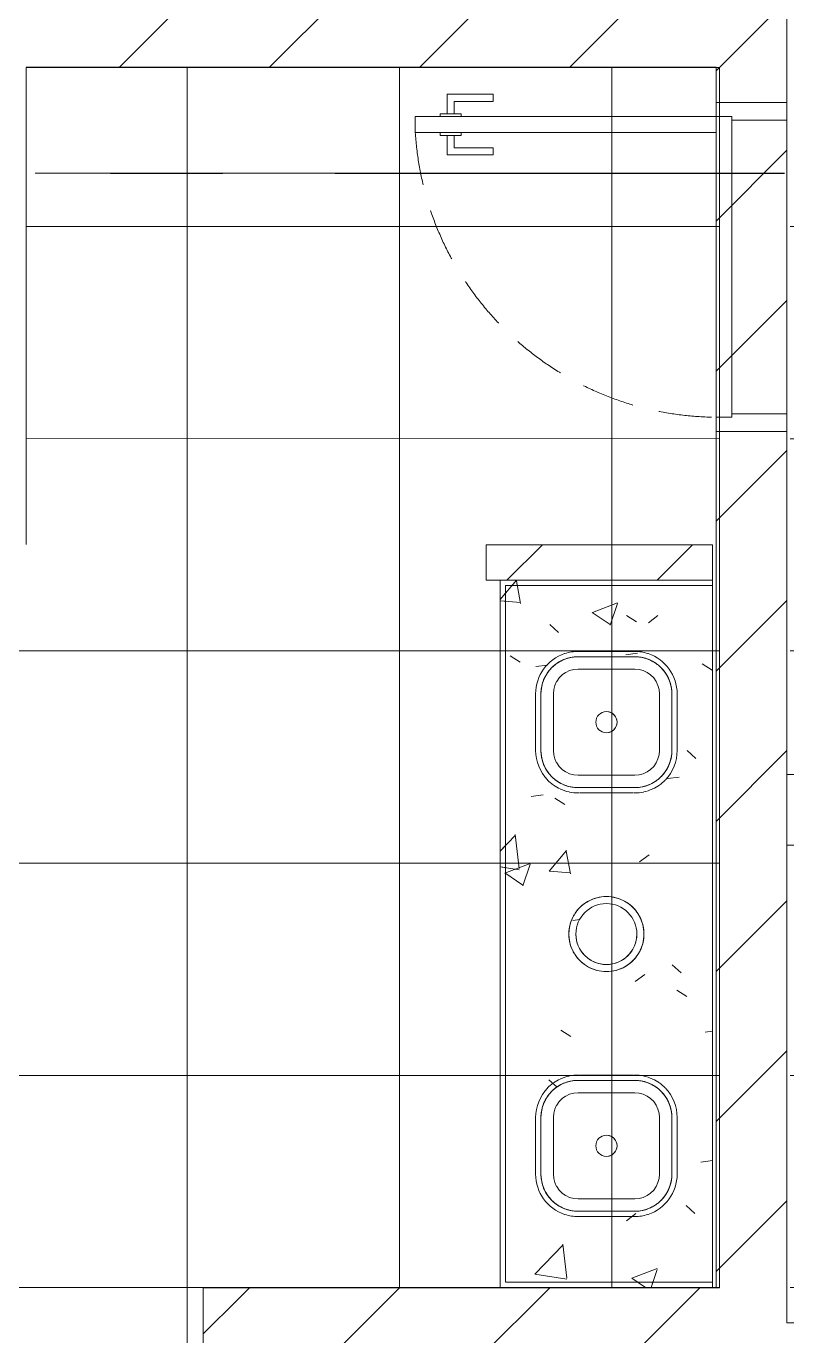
# Model space of a CAD drawing. Header units: millimetres. Extents: x -4000 to 187956, y -58990 to 162485.
# Drawn here: x 156100 to 158250, y 2163 to 5865 of the extents above; entities that cross this region are included whole.
import ezdxf

# ---------------------------------------------------------------- set-up
doc = ezdxf.new("R2010")
doc.units = ezdxf.units.MM
for name, pattern in [('Dash - 1_5mm', [225, 150, -75]), ('Grid Line', [2222.5, 1270, -317.5, 317.5, -317.5]), ('Grid Line 12_5mm', [2150, 1250, -300, 300, -300])]:
    doc.linetypes.add(name, pattern=pattern)
for name, color, linetype, lineweight in [('A-DOOR', 31, 'Continuous', 13), ('A-DOOR-FRAM', 31, 'Continuous', 13), ('A-FLOR', 192, 'Continuous', 13), ('A-FLOR-PATT', 8, 'Continuous', 13), ('A-WALL', 113, 'Continuous', 13), ('A-WALL-PATT', 111, 'Continuous', 13), ('P-SANR-FIXT', 6, 'Continuous', 9), ('S-GRID', 1, 'Continuous', 30)]:
    doc.layers.add(name, color=color, linetype=linetype, lineweight=lineweight)
pattern_1 = [(45, (0, 0), (-212.13203, 212.13203), [])]
pattern_2 = [(140, (3497.77, -158039.7), (63.7558, 728.7365), [76.2, -838.2]), (85, (3497.8, -158039.7), (-764.2276, -140.9716), [60.96, -670.56]), (190.451, (3503.1, -157979), (-700.4668, 587.77), [64.76, -712.36]), (136.184, (3294.6, -158039.7), (168.171, 1084.316), [114.3, -1257.3]), (186.636, (3308.6, -157949.3), (-989.71, 949.61), [97.14, -1068.54]), (81.184, (3294.6, -158039.7), (-989.701, 949.6206), [91.44, -1005.84]), (111, (3345.37, -157938.1), (409.0606, 606.4579), [76.2, -838.2]), (56, (3345.4, -157938.1), (-736.753, 247.2083), [60.96, -670.56]), (161.451, (3379.46, -157887.56), (-327.6855, 853.6683), [64.76, -712.36]), (127.5, (3497.77, -158039.7), (-338.2201, 12.3547), [33.528, -628.904, 33.528, -1320.292]), (127.5, (3497.77, -158039.7), (-338.2201, 12.3547), [-695.96, -647.192, 33.528, -639.572]), (97.5, (3497.77, -158039.7), (-400.7221, 267.2789), [33.528, -354.584, 33.528, -870.204]), (97.5, (3497.77, -158039.7), (-400.7221, 267.2789), [-421.64, -613.664, 33.528, -223.012]), (57.5, (3497.77, -158266.27), (22.91534, 542.36333), [33.528, -220.472, 33.528, -1810.512]), (57.5, (3497.77, -158266.27), (22.91534, 542.36333), [-287.528, -758.952, 33.528, -1018.032]), (47.5, (3497.77, -158367.87), (-101.7071, 592.517), [33.528, -296.672, 33.528, -492.76, -746.76]), (47.5, (3497.77, -158367.87), (-101.7071, 592.517), [-856.488, 33.528, -713.232])]

# ---------------------------------------------------------------- blocks, each defined once
blk = doc.blocks.new('MP_DR_Single Swing_Miscellaneous - 2200x850_FR_SOLID CORE-V673-0_000')
at = {"layer": 'A-DOOR', "color": 174, "lineweight": 15}
for p, q in [((380, 950), (425, 950)), ((380, 880), (380, 950)), ((425, 950), (425, 880)), ((380, 100), (380, 820)), ((425, 820), (425, 100))]:
    blk.add_line(p, q, dxfattribs=at)
at = {"layer": 'A-DOOR', "lineweight": 9}
for p, q in [((317, 860), (372, 860)), ((317, 730), (317, 860)), ((372, 880), (380, 880)), ((372, 860), (372, 880)), ((372, 840), (372, 860)), ((372, 860), (372, 840)), ((380, 880), (380, 820)), ((425, 880), (433, 880)), ((425, 820), (425, 880)), ((433, 880), (433, 860)), ((433, 860), (433, 840)), ((433, 840), (433, 860)), ((433, 860), (488, 860)), ((488, 860), (488, 730)), ((337, 840), (337, 730)), ((372, 840), (337, 840)), ((372, 820), (372, 840)), ((380, 820), (372, 820)), ((433, 820), (425, 820)), ((433, 840), (433, 820)), ((468, 840), (433, 840)), ((468, 730), (468, 840)), ((337, 730), (317, 730)), ((488, 730), (468, 730))]:
    blk.add_line(p, q, dxfattribs=at)
at = {"layer": 'A-DOOR', "color": 163, "lineweight": 15}
for p, q in [((380, 820), (380, 880)), ((425, 880), (425, 820)), ((425, 100), (380, 100))]:
    blk.add_line(p, q, dxfattribs=at)
at = {"layer": 'A-DOOR', "linetype": 'Dash - 1_5mm', "lineweight": 9}
blk.add_arc((433.8, 92.8), 858.8, 93.5924, 179.5226, dxfattribs=at)
at = {"layer": 'A-DOOR-FRAM', "color": 91, "lineweight": 15}
for p, q in [((-465, 100), (380, 100)), ((-465, -100), (-465, 100)), ((425, 100), (465, 100)), ((465, 100), (465, -100)), ((465, -100), (-465, -100))]:
    blk.add_line(p, q, dxfattribs=at)
at = {"layer": 'A-DOOR-FRAM', "color": 71, "lineweight": 15}
for p, q in [((-465, 100), (-465, 90.6)), ((-425, 100), (-465, 100)), ((-425, 100), (-425, 90.6)), ((425, 100), (380, 100)), ((425, 100), (465, 100)), ((425, 90.6), (425, 100)), ((465, 100), (465, 90.6))]:
    blk.add_line(p, q, dxfattribs=at)
at = {"layer": 'A-DOOR-FRAM', "color": 81, "lineweight": 15}
for p, q in [((-465, 90.6), (-465, -100)), ((380, 100), (-425, 100)), ((-425, 100), (-425, 55)), ((-425, 90.6), (-425, 55)), ((380, 100), (425, 100)), ((425, 55), (425, 100)), ((425, 55), (425, 90.6)), ((465, 90), (465, -100)), ((-425, 55), (-415, 55)), ((-425, 55), (425, 55)), ((-415, 55), (-415, -100)), ((415, 55), (-415, 55)), ((-415, 55), (-415, -100)), ((415, -100), (415, 55)), ((415, 55), (425, 55)), ((415, -100), (415, 55)), ((-465, -100), (-415, -100)), ((-415, -100), (415, -100)), ((465, -100), (415, -100))]:
    blk.add_line(p, q, dxfattribs=at)
blk = doc.blocks.new('PLM-ClinicSink3Basin - PLM-ClinicSink3Basin-764689-0_000')
at = {"layer": 'P-SANR-FIXT'}
h = blk.add_hatch(dxfattribs=at)
h.set_pattern_fill('FP_33', color=256, style=0, pattern_type=2)
h.set_pattern_definition(pattern_2)
h.paths.add_polyline_path([(1197.9, 0), (1182.9, 0), (1182.9, -585), (-786.7, -585), (-786.7, 0), (-801.7, 0), (-801.7, -600), (1197.9, -600), (1197.9, -459.4)])
h = blk.add_hatch(dxfattribs=at)
h.set_pattern_fill('FP_33', color=256, style=0, pattern_type=2)
h.set_pattern_definition(pattern_2)
h.paths.add_polyline_path([(1197.9, 0), (-801.7, 0), (-801.7, -600), (1197.9, -600), (1197.9, -459.4)])
h.paths.add_polyline_path([(982.6, -380), (979, -407.2), (968.5, -432.5), (951.9, -454.2), (930.1, -470.9), (904.8, -481.4), (877.6, -485), (717.6, -485), (690.4, -481.4), (665.1, -470.9), (643.4, -454.2), (626.7, -432.5), (616.2, -407.2), (612.6, -380), (612.6, -220), (616.2, -192.8), (626.7, -167.5), (643.4, -145.8), (665.1, -129.1), (690.4, -118.6), (717.6, -115), (877.6, -115), (904.8, -118.6), (930.1, -129.1), (951.9, -145.8), (968.5, -167.5), (979, -192.8), (982.6, -220)])
h.paths.add_polyline_path([(285.2, -300), (282.3, -322.3), (273.7, -343.1), (260, -361), (242.1, -374.7), (221.3, -383.3), (199, -386.2), (176.7, -383.3), (155.9, -374.7), (138, -361), (124.3, -343.1), (115.7, -322.3), (112.8, -300), (115.7, -277.7), (124.3, -256.9), (138, -239), (155.9, -225.3), (176.7, -216.7), (199, -213.8), (221.3, -216.7), (242.1, -225.3), (260, -239), (273.7, -256.9), (282.3, -277.7)])
h.paths.add_polyline_path([(-215, -380), (-218.6, -407.2), (-229.1, -432.5), (-245.8, -454.2), (-267.5, -470.9), (-292.8, -481.4), (-320, -485), (-480, -485), (-507.2, -481.4), (-532.5, -470.9), (-554.2, -454.2), (-570.9, -432.5), (-581.4, -407.2), (-585, -380), (-585, -220), (-581.4, -192.8), (-570.9, -167.5), (-554.2, -145.8), (-532.5, -129.1), (-507.2, -118.6), (-480, -115), (-320, -115), (-292.8, -118.6), (-267.5, -129.1), (-245.8, -145.8), (-229.1, -167.5), (-218.6, -192.8), (-215, -220)])
for p, q in [((-801.7, -600), (-801.7, 0)), ((-801.7, 0), (-786.7, 0)), ((-786.7, 0), (-801.7, 0)), ((-801.7, 0), (-801.7, -600)), ((1197.9, 0), (-801.7, 0)), ((-801.7, 0), (-801.7, -600)), ((-801.7, -600), (-801.7, 0)), ((-801.7, 0), (1197.9, 0)), ((-786.7, -3.5), (-786.7, 0)), ((-786.7, 0), (-786.7, -3.5)), ((1182.9, 0), (1197.9, 0)), ((1197.9, 0), (1182.9, 0)), ((1182.9, 0), (1182.9, -3.5)), ((1182.9, -3.5), (1182.9, 0)), ((1197.9, -600), (1197.9, 0)), ((1197.9, -600), (1197.9, 0)), ((1197.9, -600), (1197.9, 0)), ((1197.9, 0), (1197.9, -600)), ((-786.7, -5.4), (-786.7, -3.6)), ((-786.7, -3.6), (-786.7, -5.4)), ((-786.7, -584.8), (-786.7, -7.2)), ((-786.7, -7.2), (-786.7, -584.8)), ((1182.9, -3.6), (1182.9, -5.4)), ((1182.9, -5.4), (1182.9, -3.6)), ((1182.9, -7.2), (1182.9, -584.7)), ((1182.9, -584.7), (1182.9, -7.2)), ((-480, -100), (-320, -100)), ((717.6, -100), (877.6, -100)), ((-320, -115), (-480, -115)), ((-480, -115), (-320, -115)), ((-320, -115), (-480, -115)), ((-293.9, -118.3), (-298, -117.3)), ((877.6, -115), (717.6, -115)), ((717.6, -115), (877.6, -115)), ((877.6, -115), (717.6, -115)), ((-600, -380), (-600, -220)), ((-585, -220), (-585, -380)), ((-585, -380), (-585, -220)), ((-585, -220), (-585, -380)), ((-215, -380), (-215, -220)), ((-215, -220), (-215, -380)), ((-215, -380), (-215, -220)), ((-200, -220), (-200, -221.6)), ((597.6, -221.6), (597.6, -220)), ((612.6, -220), (612.6, -380)), ((612.6, -380), (612.6, -220)), ((612.6, -220), (612.6, -380)), ((982.6, -380), (982.6, -220)), ((982.6, -220), (982.6, -380)), ((982.6, -380), (982.6, -220)), ((997.6, -220), (997.6, -380)), ((-200, -223.7), (-200, -376.3)), ((597.6, -376.3), (597.6, -223.7)), ((-200, -378.4), (-200, -380)), ((597.6, -380), (597.6, -378.4)), ((-480, -485), (-320, -485)), ((-320, -485), (-480, -485)), ((-480, -485), (-320, -485)), ((-320, -500), (-480, -500)), ((691.6, -481.7), (695.6, -482.7)), ((717.6, -485), (877.6, -485)), ((877.6, -485), (717.6, -485)), ((717.6, -485), (877.6, -485)), ((877.6, -500), (717.6, -500)), ((1182.9, -585), (-786.7, -585)), ((-786.7, -585), (1182.9, -585)), ((1197.9, -600), (-801.7, -600)), ((-801.7, -600), (1197.9, -600)), ((-801.7, -600), (1197.9, -600)), ((1197.9, -600), (-801.7, -600))]:
    blk.add_line(p, q, dxfattribs=at)
at = {"layer": 'P-SANR-FIXT', "flags": 128}
for points in [[(-555.3, -146.8), (-558.2, -149.9), (-560.9, -153.1), (-563.5, -156.4), (-566, -159.8), (-568.4, -163.3), (-570.6, -166.8)], [(-542.7, -135.8), (-546, -138.4), (-549.2, -141.1), (-552.3, -143.9), (-554.2, -145.8)], [(-532.5, -129.1), (-535.8, -131), (-539.3, -133.3), (-541.7, -135.1)], [(-513, -120.3), (-517, -121.7), (-520.9, -123.3), (-524.7, -125), (-528.5, -126.9), (-532.2, -128.9)], [(-480, -115), (-484.2, -115.1), (-488.4, -115.3), (-492.6, -115.8), (-496.7, -116.3), (-500.9, -117.1), (-505, -118), (-509, -119.1), (-512.4, -120.2)], [(-299, -117.1), (-302.2, -116.5), (-306.3, -115.9), (-310.5, -115.4), (-314.7, -115.1), (-318.9, -115), (-320, -115)], [(-267.5, -129.1), (-270.5, -127.4), (-274.3, -125.5), (-278.1, -123.7), (-282, -122.1), (-285.9, -120.7), (-289.9, -119.4), (-292.8, -118.6)], [(-246.8, -144.7), (-249.9, -141.8), (-253.1, -139.1), (-256.4, -136.5), (-259.8, -134), (-263.3, -131.6), (-266.8, -129.4)], [(-235.8, -157.3), (-238.4, -154), (-241.1, -150.8), (-243.9, -147.7), (-245.8, -145.8)], [(642.3, -146.8), (639.4, -149.9), (636.7, -153.1), (634.1, -156.4), (631.6, -159.8), (629.3, -163.3), (627.1, -166.8)], [(654.9, -135.8), (651.6, -138.4), (648.4, -141.1), (645.3, -143.9), (643.4, -145.8)], [(665.1, -129.1), (661.8, -131), (658.3, -133.3), (655.9, -135.1)], [(684.6, -120.3), (680.6, -121.7), (676.7, -123.3), (672.9, -125), (669.1, -126.9), (665.4, -128.9)], [(696.7, -117.1), (692.6, -118), (688.6, -119.1), (685.2, -120.2)], [(717.6, -115), (713.4, -115.1), (709.2, -115.3), (705, -115.8), (700.9, -116.3), (696.9, -117.1)], [(903.7, -118.3), (899.6, -117.3), (895.5, -116.5), (891.3, -115.9), (887.1, -115.4), (882.9, -115.1), (878.7, -115), (877.6, -115)], [(930.1, -129.1), (927.1, -127.4), (923.4, -125.5), (919.5, -123.7), (915.7, -122.1), (911.7, -120.7), (907.7, -119.4), (904.8, -118.6)], [(950.8, -144.7), (947.7, -141.8), (944.5, -139.1), (941.2, -136.5), (937.8, -134), (934.3, -131.6), (930.8, -129.4)], [(961.8, -157.3), (959.3, -154), (956.5, -150.8), (953.7, -147.7), (951.8, -145.8)], [(-570.9, -167.5), (-572.6, -170.5), (-574.5, -174.3), (-576.3, -178.1), (-577.9, -182), (-579.3, -185.9), (-580.6, -189.9), (-581.4, -192.8)], [(-515.3, -159.6), (-525, -166.4), (-533.6, -175), (-540.5, -184.7)], [(-480, -150.3), (-492.2, -151.1), (-504, -154.2), (-514.8, -159.3)], [(-320, -150.3), (-400, -150), (-480, -150.3)], [(-285.1, -159.3), (-296, -154.2), (-307.8, -151.1), (-320, -150.3)], [(-259.6, -184.7), (-266.4, -175), (-275, -166.4), (-284.7, -159.5)], [(-229.1, -167.5), (-231, -164.2), (-233.3, -160.7), (-235.1, -158.3)], [(-220.3, -187), (-221.7, -183), (-223.3, -179.1), (-225, -175.3), (-226.9, -171.5), (-228.9, -167.8)], [(626.7, -167.5), (625, -170.5), (623.1, -174.3), (621.3, -178.1), (619.7, -182), (618.3, -185.9), (617, -189.9), (616.2, -192.8)], [(682.3, -159.6), (672.6, -166.4), (664, -175), (657.2, -184.7)], [(717.6, -150.3), (705.4, -151.1), (693.6, -154.2), (682.8, -159.3)], [(877.6, -150.3), (797.6, -150), (717.6, -150.3)], [(912.5, -159.3), (901.6, -154.2), (889.8, -151.1), (877.6, -150.3)], [(938, -184.7), (931.2, -175), (922.6, -166.4), (912.9, -159.5)], [(968.5, -167.5), (966.6, -164.2), (964.3, -160.7), (962.5, -158.3)], [(977.3, -187), (975.9, -183), (974.3, -179.1), (972.6, -175.3), (970.7, -171.5), (968.7, -167.8)], [(-581.7, -193.9), (-582.7, -198), (-583.5, -202.2), (-584.1, -206.3), (-584.6, -210.5), (-584.9, -214.7), (-585, -218.9), (-585, -220)], [(-549.7, -220), (-550, -300), (-549.7, -380)], [(-540.7, -185.1), (-545.8, -196), (-548.9, -207.8), (-549.7, -220)], [(-250.3, -220), (-251.1, -207.8), (-254.2, -196), (-259.3, -185.2)], [(-250.3, -380), (-250, -300), (-250.3, -220)], [(-215, -220), (-215.1, -215.8), (-215.3, -211.6), (-215.8, -207.4), (-216.3, -203.3), (-217.1, -199.1), (-218, -195), (-219.1, -191), (-220.2, -187.6)], [(615.9, -193.9), (614.9, -198), (614.1, -202.2), (613.5, -206.3), (613, -210.5), (612.7, -214.7), (612.6, -218.9), (612.6, -220)], [(647.9, -220), (647.6, -300), (647.9, -380)], [(656.9, -185.1), (651.8, -196), (648.7, -207.8), (647.9, -220)], [(947.3, -220), (946.5, -207.8), (943.4, -196), (938.3, -185.2)], [(947.3, -380), (947.6, -300), (947.3, -220)], [(982.6, -220), (982.5, -215.8), (982.3, -211.6), (981.9, -207.4), (981.3, -203.3), (980.5, -199.1), (979.6, -195), (978.5, -191), (977.5, -187.6)], [(-585, -380), (-584.9, -384.2), (-584.7, -388.4), (-584.2, -392.6), (-583.7, -396.7), (-582.9, -400.9), (-582, -405), (-580.9, -409), (-579.8, -412.4)], [(-549.7, -380), (-548.9, -392.2), (-545.8, -404), (-540.7, -414.8)], [(-259.3, -414.9), (-254.2, -404), (-251.1, -392.2), (-250.3, -380)], [(-229.1, -432.5), (-227.4, -429.5), (-225.5, -425.7), (-223.7, -421.9), (-222.1, -418), (-220.7, -414.1), (-219.4, -410.1), (-218.6, -407.2)], [(-218.3, -406.1), (-217.3, -402), (-216.5, -397.8), (-215.9, -393.7), (-215.4, -389.5), (-215.1, -385.3), (-215, -381.1), (-215, -380)], [(612.6, -380), (612.7, -384.2), (612.9, -388.4), (613.4, -392.6), (613.9, -396.7), (614.7, -400.9), (615.6, -405), (616.7, -409), (617.8, -412.4)], [(647.9, -380), (648.7, -392.2), (651.8, -404), (656.9, -414.8)], [(938.3, -414.9), (943.4, -404), (946.5, -392.2), (947.3, -380)], [(968.5, -432.5), (970.2, -429.5), (972.1, -425.7), (973.9, -421.9), (975.5, -418), (976.9, -414.1), (978.2, -410.1), (979, -407.2)], [(979.3, -406.1), (980.3, -402), (981.1, -397.8), (981.7, -393.7), (982.2, -389.5), (982.5, -385.3), (982.6, -381.1), (982.6, -380)], [(-579.7, -413), (-578.3, -417), (-576.7, -420.9), (-575, -424.7), (-573.1, -428.5), (-571.1, -432.2)], [(-570.9, -432.5), (-569, -435.8), (-566.7, -439.3), (-564.9, -441.7)], [(-564.2, -442.7), (-561.6, -446), (-558.9, -449.2), (-556.1, -452.3), (-554.2, -454.2)], [(-540.4, -415.3), (-533.6, -425), (-525, -433.6), (-515.3, -440.5)], [(-514.9, -440.7), (-504, -445.8), (-492.2, -448.9), (-480, -449.7)], [(-320, -449.7), (-307.8, -448.9), (-296, -445.8), (-285.2, -440.7)], [(-284.7, -440.4), (-275, -433.6), (-266.4, -425), (-259.5, -415.3)], [(-244.7, -453.2), (-241.8, -450.1), (-239.1, -446.9), (-236.5, -443.6), (-234, -440.2), (-231.6, -436.7), (-229.4, -433.2)], [(617.9, -413), (619.3, -417), (620.9, -420.9), (622.6, -424.7), (624.5, -428.5), (626.5, -432.2)], [(626.7, -432.5), (628.6, -435.8), (630.9, -439.3), (632.7, -441.7)], [(633.4, -442.7), (636, -446), (638.7, -449.2), (641.5, -452.3), (643.4, -454.2)], [(657.2, -415.3), (664, -425), (672.6, -433.6), (682.3, -440.5)], [(682.7, -440.7), (693.6, -445.8), (705.4, -448.9), (717.6, -449.7)], [(877.6, -449.7), (889.8, -448.9), (901.6, -445.8), (912.4, -440.7)], [(913, -440.4), (922.6, -433.6), (931.2, -425), (938.1, -415.3)], [(952.9, -453.2), (955.8, -450.1), (958.5, -446.9), (961.1, -443.6), (963.6, -440.2), (966, -436.7), (968.2, -433.2)], [(-553.2, -455.3), (-550.1, -458.2), (-546.9, -460.9), (-543.6, -463.5), (-540.2, -466), (-536.7, -468.4), (-533.2, -470.6)], [(-532.5, -470.9), (-529.5, -472.6), (-525.7, -474.5), (-521.9, -476.3), (-518, -477.9), (-514.1, -479.3), (-510.1, -480.6), (-507.2, -481.4)], [(-480, -449.7), (-400, -450), (-320, -449.7)], [(-299.1, -482.9), (-295, -482), (-291, -480.9), (-287.6, -479.8)], [(-287, -479.7), (-283, -478.3), (-279.1, -476.7), (-275.3, -475), (-271.5, -473.1), (-267.8, -471.1)], [(-267.5, -470.9), (-264.2, -469), (-260.7, -466.7), (-258.3, -464.9)], [(-257.3, -464.2), (-254, -461.6), (-250.8, -458.9), (-247.7, -456.1), (-245.8, -454.2)], [(644.5, -455.3), (647.5, -458.2), (650.7, -460.9), (654, -463.5), (657.4, -466), (660.9, -468.4), (664.5, -470.6)], [(665.1, -470.9), (668.1, -472.6), (671.9, -474.5), (675.7, -476.3), (679.6, -477.9), (683.5, -479.3), (687.5, -480.6), (690.4, -481.4)], [(717.6, -449.7), (797.6, -450), (877.6, -449.7)], [(877.6, -485), (881.8, -484.9), (886, -484.7), (890.2, -484.2), (894.3, -483.7), (898.5, -482.9), (902.6, -482), (906.6, -480.9), (910.1, -479.8)], [(910.6, -479.7), (914.6, -478.3), (918.5, -476.7), (922.3, -475), (926.1, -473.1), (929.8, -471.1)], [(930.1, -470.9), (933.4, -469), (936.9, -466.7), (939.3, -464.9)], [(940.3, -464.2), (943.6, -461.6), (946.8, -458.9), (949.9, -456.1), (951.9, -454.2)], [(-506.1, -481.7), (-502, -482.7), (-497.8, -483.5), (-493.7, -484.1), (-489.5, -484.6), (-485.3, -484.9), (-481.1, -485), (-480, -485)], [(-320, -485), (-315.8, -484.9), (-311.6, -484.7), (-307.4, -484.2), (-303.3, -483.7), (-299.4, -483)], [(696.6, -482.9), (699.8, -483.5), (703.9, -484.1), (708.1, -484.6), (712.3, -484.9), (716.5, -485), (717.6, -485)]]:
    blk.add_lwpolyline(points, dxfattribs=at)
at = {"layer": 'P-SANR-FIXT'}
for centre, radius, start, end in [((-480, -220), 120, 90, 161.5472), ((-320, -220), 120, 46.193, 90), ((717.6, -220), 120, 90, 133.8108), ((877.6, -220), 120, 18.4783, 90), ((-480, -220), 105, 90, 180), ((-480, -220), 105, 90, 180), ((-480, -220), 105, 129.6198, 140.3802), ((-480, -220), 105, 123.4073, 129.6198), ((-480, -220), 105, 112.0128, 123.4073), ((-480, -220), 105, 106.6513, 112.0128), ((-480, -220), 105, 90, 106.6513), ((-320, -220), 105, 73.3487, 90), ((-320, -220), 105, 0, 90), ((-320, -220), 105, 0, 90), ((-320, -220), 105, 67.9872, 73.3487), ((-320, -220), 105, 56.5927, 67.9872), ((-320, -220), 105, 50.3802, 56.5927), ((-320, -220), 105, 39.6198, 50.3802), ((-320, -220), 120, 36, 45.8002), ((717.6, -220), 105, 90, 180), ((717.6, -220), 105, 90, 180), ((717.6, -220), 120, 134.2043, 144), ((717.6, -220), 105, 129.6198, 140.3802), ((717.6, -220), 105, 123.4073, 129.6198), ((717.6, -220), 105, 112.0128, 123.4073), ((717.6, -220), 105, 106.6513, 112.0128), ((717.6, -220), 105, 90, 106.6513), ((877.6, -220), 105, 73.3487, 90), ((877.6, -220), 105, 0, 90), ((877.6, -220), 105, 0, 90), ((877.6, -220), 105, 67.9872, 73.3487), ((877.6, -220), 105, 56.5927, 67.9872), ((877.6, -220), 105, 50.3802, 56.5927), ((877.6, -220), 105, 39.6198, 50.3802), ((-480, -220), 120, 162, 180), ((-480, -220), 105, 157.9872, 163.3487), ((-480, -220), 105, 146.5927, 157.9872), ((-480, -220), 105, 140.3802, 146.5927), ((-320, -220), 105, 33.4073, 39.6198), ((-320, -220), 105, 22.0128, 33.4073), ((-320, -220), 105, 16.6513, 22.0128), ((-320, -220), 120, 24.9537, 35.5141), ((-320, -220), 120, 12.2751, 24.5108), ((717.6, -220), 120, 155.4913, 167.726), ((717.6, -220), 120, 144.4886, 155.0478), ((717.6, -220), 105, 157.9872, 163.3487), ((717.6, -220), 105, 146.5927, 157.9872), ((717.6, -220), 105, 140.3802, 146.5927), ((877.6, -220), 105, 33.4073, 39.6198), ((877.6, -220), 105, 22.0128, 33.4073), ((877.6, -220), 105, 16.6513, 22.0128), ((877.6, -220), 120, 0, 18), ((-480, -220), 105, 163.3487, 180), ((-320, -220), 105, 360, 16.6513), ((-320, -220), 120, 0, 11.8577), ((199, -300), 86.2, 90, 270), ((199, -300), 86.2, 90, 270), ((199, -300), 86.2, 270, 90), ((199, -300), 86.2, 270, 90), ((717.6, -220), 120, 168.1439, 180), ((717.6, -220), 105, 163.3487, 180), ((877.6, -220), 105, 360, 16.6513), ((-400, -300), 30, 0, 180), ((-400, -300), 30, 360, 180), ((797.6, -300), 30, 0, 180), ((797.6, -300), 30, 360, 180), ((-400, -300), 30, 180, 360), ((-400, -300), 30, 180, 360), ((797.6, -300), 30, 180, 360), ((797.6, -300), 30, 180, 360), ((-480, -380), 120, 180, 198), ((-480, -380), 105, 180, 196.6513), ((-480, -380), 105, 180, 270), ((-480, -380), 105, 180, 270), ((-320, -380), 105, 270, 0), ((-320, -380), 105, 270, 0), ((-320, -380), 105, 343.3487, 360), ((-320, -380), 120, 335.4892, 347.7249), ((-320, -380), 120, 348.1423, 0), ((717.6, -380), 120, 180, 191.8561), ((717.6, -380), 120, 192.274, 204.5087), ((717.6, -380), 105, 180, 196.6513), ((717.6, -380), 105, 180, 270), ((717.6, -380), 105, 180, 270), ((877.6, -380), 105, 270, 0), ((877.6, -380), 105, 270, 0), ((877.6, -380), 105, 343.3487, 360), ((877.6, -380), 120, 342, 0), ((-480, -380), 120, 198.4528, 270), ((-480, -380), 105, 196.6513, 202.0128), ((-480, -380), 105, 202.0128, 213.4073), ((-480, -380), 105, 213.4073, 219.6198), ((-320, -380), 105, 320.3802, 326.5927), ((-320, -380), 105, 326.5927, 337.9872), ((-320, -380), 105, 337.9872, 343.3487), ((-320, -380), 120, 324.4859, 335.0463), ((717.6, -380), 120, 204.9522, 215.5114), ((717.6, -380), 105, 196.6513, 202.0128), ((717.6, -380), 105, 202.0128, 213.4073), ((717.6, -380), 105, 213.4073, 219.6198), ((877.6, -380), 120, 270, 341.5217), ((877.6, -380), 105, 320.3802, 326.5927), ((877.6, -380), 105, 326.5927, 337.9872), ((877.6, -380), 105, 337.9872, 343.3487), ((-480, -380), 105, 219.6198, 229.712), ((-480, -380), 105, 230.3802, 236.5927), ((-480, -380), 105, 236.5927, 247.9872), ((-480, -380), 105, 247.9872, 253.3487), ((-480, -380), 105, 253.3487, 270), ((-320, -380), 120, 270, 313.807), ((-320, -380), 105, 270, 286.6513), ((-320, -380), 105, 286.6513, 292.0128), ((-320, -380), 105, 292.0128, 303.4073), ((-320, -380), 105, 303.4073, 309.6198), ((-320, -380), 105, 310.288, 320.3802), ((-320, -380), 120, 314.1998, 324), ((717.6, -380), 120, 216, 225.7957), ((717.6, -380), 120, 226.1892, 270), ((717.6, -380), 105, 219.6198, 229.712), ((717.6, -380), 105, 230.3802, 236.5927), ((717.6, -380), 105, 236.5927, 247.9872), ((717.6, -380), 105, 247.9872, 253.3487), ((717.6, -380), 105, 253.3487, 270), ((877.6, -380), 105, 270, 286.6513), ((877.6, -380), 105, 286.6513, 292.0128), ((877.6, -380), 105, 292.0128, 303.4073), ((877.6, -380), 105, 303.4073, 309.6198), ((877.6, -380), 105, 310.288, 320.3802)]:
    blk.add_arc(centre, radius, start, end, dxfattribs=at)
at = {"layer": 'P-SANR-FIXT', "color": 253}
for radius, start, end in [(106.2, 122.5755, 237.4245), (106.2, 122.5755, 180), (86.2, 0, 180), (106.2, 116.1907, 121.8584), (106.2, 116.1907, 121.8584), (106.2, 90, 115.6529), (106.2, 64.3539, 115.6529), (106.2, 64.3539, 90), (106.2, 58.1458, 63.8163), (106.2, 58.1458, 63.8163), (106.2, 302.5715, 57.4285), (106.2, 0, 57.4285), (106.2, 180, 237.4245), (86.2, 180, 360), (106.2, 302.5715, 360), (106.2, 238.1416, 243.8093), (106.2, 238.1416, 243.8093), (106.2, 244.3471, 270), (106.2, 244.3471, 295.6461), (106.2, 270, 295.6461), (106.2, 296.1837, 301.8542), (106.2, 296.1837, 301.8542)]:
    blk.add_arc((199, -300), radius, start, end, dxfattribs=at)
at = {"layer": 'P-SANR-FIXT', "color": 252}
for radius, start, end in [(106.2, 122.5755, 180), (86.2, 0, 180), (106.2, 116.1907, 121.8584), (106.2, 64.3539, 115.6529), (106.2, 58.1458, 63.8163), (106.2, 360, 57.4285), (106.2, 180, 237.4245), (86.2, 180, 0), (106.2, 302.5715, 360), (106.2, 238.1416, 243.8093), (106.2, 244.3471, 295.6461), (106.2, 296.1837, 301.8542)]:
    blk.add_arc((199, -300), radius, start, end, dxfattribs=at)
at = {"layer": 'P-SANR-FIXT', "color": 254}
for start, end in [(122.5755, 135), (120, 121.8584), (116.1907, 120), (105, 115.6529), (90, 105), (75, 90), (64.3539, 75), (60, 63.8163), (58.1458, 60), (45, 57.4285), (150, 165), (135, 150), (30, 45), (15, 30), (165, 180), (0, 15), (180, 195), (195, 210), (330, 345), (345, 0), (210, 225), (315, 330), (225, 237.4245), (238.1416, 240), (240, 243.8093), (244.3471, 255), (255, 270), (270, 285), (285, 295.6461), (296.1837, 300), (300, 301.8542), (302.5715, 315)]:
    blk.add_arc((199, -300), 106.2, start, end, dxfattribs=at)
blk = doc.blocks.new('CMF2_NHAXUONG_A_rvt-1-0_000')
at = {"layer": 'A-FLOR-PATT', "lineweight": 9}
h = blk.add_hatch(dxfattribs=at)
h.set_pattern_fill('FP_25', color=252, style=0, pattern_type=2)
h.set_pattern_definition([(89.998, (160159.3, 137898.8), (-600, 0.021), []), (179.998, (160159.3, 137898.8), (-0.021, -600), [])])
h.paths.add_polyline_path([(154749.9, 498.9), (160009.4, 498.9), (160009.3, 1898.5), (156700.3, 1898.5), (156700.4, 1498.5), (156600.4, 1498.5), (156600.4, 2298.5), (158059, 2298.5), (158059, 5748.6), (156099.9, 5748.4), (156099.9, 4399.9), (155999.9, 4399.9), (155999.9, 5748.5), (154749.9, 5748.5), (154749.9, 751.9)])
h.paths.add_polyline_path([(160209.3, 1748.7), (165509.4, 1749.4), (165509.1, 3698.3), (162659.1, 3698.3), (162659.1, 3548.4), (162459.1, 3548.4), (162459.1, 4948.7), (161059.3, 4948.8), (161059.3, 4898.3), (160209.4, 4898.9), (160209.3, 3698.4), (160859.1, 3698.4), (160859.1, 3498.4), (160209.1, 3498.4), (160209.3, 1920)])
h.paths.add_polyline_path([(158997.5, 2198.5), (159409.4, 2198.5), (159409.4, 3498.6), (158258.8, 3498.6), (158258.8, 2198.5), (158714, 2198.5)])
h.paths.add_polyline_path([(159280.9, 3698.4), (160009.1, 3698.4), (160009.1, 4898.7), (159959, 4898.6), (159959.9, 5848.6), (158258.6, 5848.6), (158258.6, 3698.4)])
h.paths.add_polyline_path([(83409, 5348.5), (85559, 5348.5), (85559, 6948.5), (83409, 6948.5), (83409, 5424.1)])
h.paths.add_polyline_path([(83209.3, 5348.6), (83209.3, 10108.8), (82009.3, 10108.8), (82009.3, 8808.8), (80984.3, 8808.8), (80984, 7248.5), (82234, 7248.5), (82234, 5348.6)])
h.paths.add_polyline_path([(80485.4, 6361), (80784.3, 6361), (80784.3, 8808.8), (79759.3, 8808.8), (79759.3, 10108.8), (78559.3, 10108.8), (78559.3, 6361), (79918.5, 6361)])
h.paths.add_polyline_path([(79959.3, 9008.8), (81809.3, 9008.8), (81809.3, 10208.8), (79959.3, 10208.8), (79959.3, 10096.2)])
h.paths.add_polyline_path([(5374.6, 15998.7), (5859, 15998.7), (5859, 18498.6), (509, 18498.6), (509, 17048.6), (4299.8, 17048.6), (4299.8, 15998.7), (5091.1, 15998.7)])
h.paths.add_polyline_path([(4409, 18698.6), (5959, 18698.6), (5959, 20998.6), (4409, 20998.6), (4409, 19440.5)])
h.paths.add_polyline_path([(509, 21198.6), (5859, 21198.6), (5859, 24898.3), (3969.3, 24898.3), (3969.3, 22848.6), (4609.3, 22848.6), (4609.3, 22743.9), (3769.3, 22743.9), (3769.3, 24698.7), (509, 24698.7), (509, 22798.6), (2129.3, 22798.6), (2129.3, 23198.6), (2229.3, 23198.6), (2229.3, 22398.6), (509, 22398.6), (509, 21776.6)])
h.paths.add_polyline_path([(4249.8, 73948.5), (5800.2, 73948.6), (5800.2, 76398.6), (4359, 76398.6), (4359, 76098.6), (509.3, 76098.7), (509.3, 73998.6), (4159, 73998.6), (4159, 74648.7), (4249.8, 74648.7), (4249.8, 74338.3)])
h.paths.add_polyline_path([(161750.2, 73948.5), (161750.2, 74640), (161850.2, 74640), (161850.3, 73998.6), (165509.4, 73998.7), (165509.4, 76098.7), (161659.5, 76098.6), (161659.5, 76398.6), (160200, 76398.6), (160200, 73948.6), (161548.4, 73948.6)])
h.paths.add_polyline_path([(161548.4, 76598.6), (161659, 76598.6), (161659, 78298.6), (160209, 78298.6), (160209, 76598.6)])
h.paths.add_polyline_path([(5091.1, 76598.6), (5809.5, 76598.6), (5809.5, 78298.6), (4359.5, 78298.6), (4359.5, 76598.6)])
h.paths.add_polyline_path([(160199.7, 78498.6), (161659.3, 78498.7), (161659.6, 78798.6), (165509.6, 78798.7), (165509.1, 80348.6), (161859.5, 80348.6), (161859.5, 80048.7), (161750, 80048.7), (161750, 80948.7), (160200.2, 80948.3), (160200, 80178.5)])
h.paths.add_polyline_path([(5709.5, 78498.6), (5709.5, 80948.3), (4250, 80948.3), (4250, 80299.3), (4149.8, 80299.3), (4149.8, 80348.6), (509.3, 80348.6), (508.9, 78798.7), (4159.2, 78798.6), (4159.5, 78498.6), (5091.1, 78498.6)])
h.paths.add_polyline_path([(86109.5, 132101.2), (86109.5, 133323.8), (84609.5, 133323.8), (84609.5, 132101.2)])
h.paths.add_polyline_path([(83259.5, 132200.9), (84409.5, 132200.9), (84409.5, 133523.8), (85259.5, 133523.8), (85259.3, 134848.4), (83259.5, 134848.4), (83259.5, 132740.2)])
h.paths.add_polyline_path([(87459.3, 132201.2), (87459.3, 134848.6), (85459.5, 134848.2), (85459.5, 133523.8), (86309.5, 133526.1), (86309.5, 132201.2), (86721, 132201.2)])
h.paths.add_polyline_path([(11209.2, 135098.7), (11209, 140698.7), (6109.3, 140698.7), (6109.3, 139698.7), (6059, 139698.7), (6059, 139098.7), (9550.3, 139098.7), (9550.3, 139498.7), (9650.3, 139498.7), (9650.3, 138698.7), (7959.6, 138698.7), (7959.6, 135098.7), (9859, 135098.8), (9859, 137148.7), (9259, 137148.7), (9259, 137348.7), (10059, 137348.7), (10059, 135098.8), (10759.9, 135098.7)])
h.paths.add_polyline_path([(156349.9, 135098.8), (156349.9, 136499.7), (156449.9, 136499.7), (156449.9, 135098.8), (158059.1, 135098.8), (158059.1, 138698.7), (156349.9, 138698.7), (156349.9, 139498.7), (156449.9, 139498.7), (156449.9, 139098.7), (159959.7, 139098.7), (159959.7, 140698.8), (154809.2, 140698.6), (154808.9, 135098.8)])
h.paths.add_polyline_path([(162549.8, 135998.6), (162549.8, 137398.7), (162659, 137398.7), (162659, 137248.8), (165509.4, 137248.8), (165509.6, 139448.5), (160159.5, 139448.5), (160159.5, 137398.7), (160750.2, 137398.7), (160750.2, 137298.7), (160149.8, 137298.7), (160149.8, 135998.8), (161548.4, 135998.7)])
h.paths.add_polyline_path([(3449.8, 135998.7), (5900.2, 135998.7), (5900.2, 137297.6), (5248.6, 137297.6), (5248.6, 137398.7), (5859, 137398.7), (5859, 139448.7), (509.4, 139448.7), (509.4, 137248.8), (3449.8, 137249.9), (3449.8, 136244.3)])
h.paths.add_polyline_path([(6059, 137398.7), (7159.6, 137398.7), (7159.6, 138698.7), (6059, 138698.7), (6059, 137412.3)])
h.paths.add_polyline_path([(158858.9, 137398.7), (159959, 137398.7), (159959, 138698.7), (158858.9, 138698.7), (158858.9, 137412.3)])
at = {"layer": 'A-WALL-PATT', "lineweight": 9}
h = blk.add_hatch(dxfattribs=at)
h.set_pattern_fill('FP_13', color=250, style=0, pattern_type=2)
h.set_pattern_definition(pattern_1)
h.paths.add_polyline_path([(158249.5, 2099.9), (158249.5, 15550), (158049.5, 15550), (158049.5, 2099.9), (158147.2, 2099.9)])
h = blk.add_hatch(dxfattribs=at)
h.set_pattern_fill('FP_13', color=250, style=0, pattern_type=2)
h.set_pattern_definition(pattern_1)
h.paths.add_polyline_path([(155999.9, 5749.9), (158049.5, 5749.9), (158049.5, 5949.9), (153499.9, 5949.9), (153499.9, 5749.9), (154745.9, 5749.9)])
h = blk.add_hatch(dxfattribs=at)
h.set_pattern_fill('FP_13', color=250, style=0, pattern_type=2)
h.set_pattern_definition(pattern_1)
h.paths.add_polyline_path([(158039.7, 4299.4), (158039.7, 4399.4), (157399.7, 4399.4), (157399.7, 4299.4)])
h = blk.add_hatch(dxfattribs=at)
h.set_pattern_fill('FP_13', color=250, style=0, pattern_type=2)
h.set_pattern_definition(pattern_1)
h.paths.add_polyline_path([(156600.4, 1499.9), (156700.4, 1499.9), (156700.4, 2299.9), (156600.4, 2299.9), (156600.4, 1628)])
h = blk.add_hatch(dxfattribs=at)
h.set_pattern_fill('FP_13', color=250, style=0, pattern_type=2)
h.set_pattern_definition(pattern_1)
h.paths.add_polyline_path([(157580.3, 2099.9), (158049.5, 2099.9), (158049.5, 2299.9), (156700.4, 2299.9), (156700.4, 2099.9), (157296.9, 2099.9)])
at = {"layer": 'A-FLOR', "color": 93, "lineweight": 15}
for p, q in [((156099.9, 5748.4), (158049.7, 5748.6)), ((156099.9, 5748.4), (156099.9, 4399.9)), ((158059, 5748.6), (158049.7, 5748.6)), ((158059, 5649.8), (158059, 5748.6)), ((158059, 2298.5), (158059, 4719.8)), ((156600.4, 1499.9), (156600.4, 2298.5)), ((156601, 2298.5), (158059, 2298.5))]:
    blk.add_line(p, q, dxfattribs=at)
at = {"layer": 'A-FLOR', "color": 94, "lineweight": 15}
blk.add_line((158049.7, 5748.6), (156099.9, 5748.4), dxfattribs=at)
at = {"layer": 'A-FLOR', "color": 81, "lineweight": 15}
for p, q in [((156099.9, 4399.9), (156099.9, 5748.4)), ((158049.7, 5748.6), (158059, 5748.6)), ((158059, 5748.6), (158059, 5649.8)), ((158059, 4719.8), (158059, 5649.8)), ((158059, 4719.8), (158059, 2298.5)), ((156600.4, 2298.5), (156600.4, 1499.9)), ((158059, 2298.5), (156601, 2298.5))]:
    blk.add_line(p, q, dxfattribs=at)
at = {"layer": 'A-FLOR', "color": 71, "lineweight": 15}
blk.add_line((158059, 5649.8), (158059, 4719.8), dxfattribs=at)
at = {"layer": 'A-WALL', "color": 90, "lineweight": 15}
for p, q in [((158249.5, 3749.8), (158249.5, 15550)), ((156099.9, 5749.9), (158049.5, 5749.9)), ((158049.5, 5749.9), (158049.5, 2299.9)), ((158039.7, 4399.4), (157399.7, 4399.4)), ((157399.7, 4399.4), (157399.7, 4299.4)), ((158039.7, 4299.4), (158039.7, 4399.4)), ((157399.7, 4299.4), (158039.7, 4299.4)), ((159999.9, 3749.8), (158249.5, 3749.8)), ((158249.5, 2199.9), (158249.5, 3549.8)), ((158249.5, 3549.8), (159400.1, 3549.8)), ((156700.4, 2299.9), (156600.4, 2299.9)), ((156600.4, 2299.9), (156600.4, 1499.9)), ((158049.5, 2299.9), (156700.4, 2299.9)), ((159400.1, 2199.9), (158249.5, 2199.9))]:
    blk.add_line(p, q, dxfattribs=at)
at = {"layer": 'A-WALL', "color": 35, "lineweight": 15}
for p, q in [((158249.5, 5649.8), (158249.5, 15550)), ((156099.9, 5749.9), (158049.5, 5749.9)), ((158049.5, 5749.9), (158049.5, 5748.6)), ((158249.5, 5649.8), (158049.5, 5649.8)), ((158049.5, 5649.8), (158049.5, 4719.8)), ((158249.5, 4719.8), (158249.5, 5649.8)), ((158249.5, 4719.8), (158049.5, 4719.8)), ((158249.5, 3749.8), (158249.5, 4719.8)), ((158249.5, 2199.9), (158249.5, 3549.8))]:
    blk.add_line(p, q, dxfattribs=at)
at = {"layer": 'A-WALL', "color": 53, "lineweight": 15}
for p, q in [((158049.5, 5748.6), (158049.5, 5649.8)), ((158249.5, 5649.8), (158059.5, 5649.8)), ((158049.5, 4719.8), (158049.5, 2299.9)), ((158059, 4719.8), (158249.5, 4719.8)), ((158249.5, 3549.8), (158249.5, 3749.8))]:
    blk.add_line(p, q, dxfattribs=at)
at = {"layer": 'A-WALL', "color": 31, "lineweight": 15}
for p, q in [((158059, 5649.8), (158049.5, 5649.8)), ((158049.5, 4719.8), (158059, 4719.8))]:
    blk.add_line(p, q, dxfattribs=at)
at = {"layer": 'S-GRID', "linetype": 'Grid Line 12_5mm', "lineweight": 9}
blk.add_line((-824.3, 5450), (183641.1, 5450), dxfattribs=at)
at = {"layer": 'A-DOOR', "color": 250, "lineweight": 9, "rotation": 90}
blk.add_blockref('MP_DR_Single Swing_Miscellaneous - 2200x850_FR_SOLID CORE-V673-0_000', (158149.5, 5184.8), dxfattribs=at)
at = {"layer": 'P-SANR-FIXT', "color": 250, "lineweight": 9, "rotation": 269.9999999999996}
blk.add_blockref('PLM-ClinicSink3Basin - PLM-ClinicSink3Basin-764689-0_000', (158039.7, 3497.8), dxfattribs=at)

msp = doc.modelspace()

# ---------------------------------------------------------------- block references
at = {"lineweight": 5}
msp.add_blockref('CMF2_NHAXUONG_A_rvt-1-0_000', (0, 0), dxfattribs=at)

# ---------------------------------------------------------------- next in the draw order: linework, layer by layer
at = {"layer": 'S-GRID', "linetype": 'Grid Line'}
msp.add_line((-824.3, 5450), (183641.1, 5450), dxfattribs=at)

doc.saveas('drawing.dxf')
